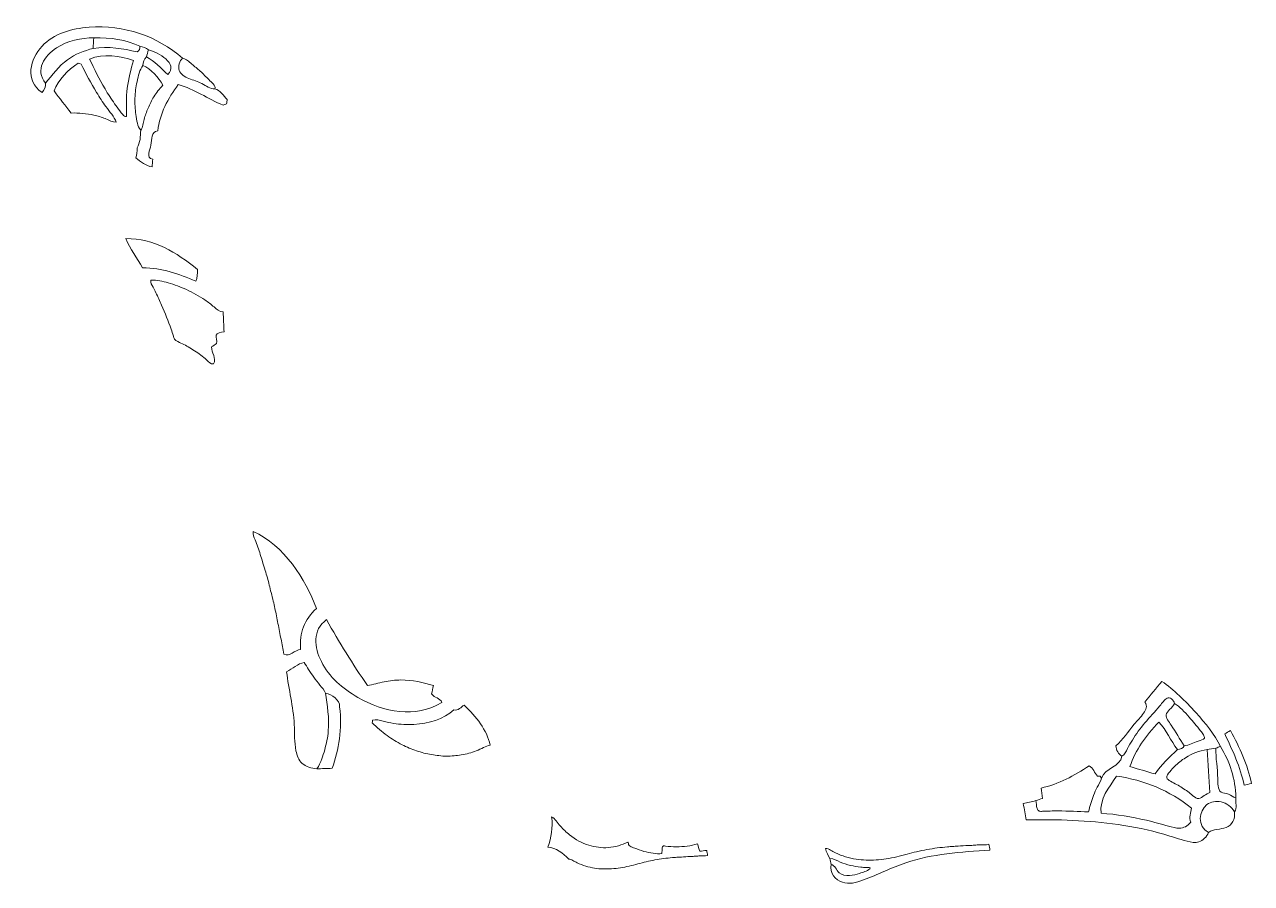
# Model space of a CAD drawing. Header units: millimetres. Extents: x 1859339 to 2133817, y 129959 to 322104.
import ezdxf

# ---------------------------------------------------------------- set-up
doc = ezdxf.new("R2010")
doc.units = ezdxf.units.MM
doc.layers.add('BLUE_COPIED_UNITS', color=7, linetype='Continuous', lineweight=20)

# ---------------------------------------------------------------- blocks, each defined once
blk = doc.blocks.new('GEWAN_A_UPPER_LEFT')
for points, knots in [([(25400, 16777), (14135, 26768), (-960, 31924), (-16472, 30740), (-24367, 30137), (-32369, 27891), (-37615, 22198), (-42972, 16383), (-45453, 6972), (-37625, 1498)], [0, 0, 0, 0, 1, 1, 1, 2, 2, 2, 3, 3, 3, 3]), ([(-14389, 26008), (-20056, 25842), (-26101, 24751), (-31111, 21474), (-36625, 17867), (-40886, 11613), (-36034, 5636)], [0, 0, 0, 0, 1, 1, 1, 2, 2, 2, 2]), ([(-14707, 21233), (-18723, 20184), (-22749, 18676), (-26198, 16137), (-30049, 13302), (-33182, 9182), (-36034, 5636)], [0, 0, 0, 0, 1, 1, 1, 2, 2, 2, 2]), ([(3436, 15822), (-2562, 18004), (-10171, 18942), (-16299, 16458), (-14182, 11899), (-11951, 7427), (-9359, 3064), (-8022, 812), (-6587, -1411), (-5063, -3549), (-4294, -4627), (-3502, -5685), (-2688, -6816), (-2281, -7381), (-1869, -7965), (-1441, -8476), (-960, -9050), (-460, -9532), (253, -9325)], [0, 0, 0, 0, 1, 1, 1, 2, 2, 2, 3, 3, 3, 4, 4, 4, 5, 5, 5, 6, 6, 6, 6]), ([(10121, 20596), (14325, 19318), (23803, 14645), (18715, 9456), (15735, 12598), (12667, 15529), (9166, 17413)], [0, 0, 0, 0, 1, 1, 1, 2, 2, 2, 2]), ([(25400, 16777), (24030, 15731), (23360, 13153), (23901, 11372), (24461, 9532), (26314, 8544), (28196, 7768), (30171, 6954), (32176, 6374), (34053, 5430), (35980, 4460), (37770, 3104), (39860, 3044)], [0, 0, 0, 0, 1, 1, 1, 2, 2, 2, 3, 3, 3, 4, 4, 4, 4]), ([(25400, 16777), (27051, 16539), (28243, 15311), (29515, 14199), (30774, 13098), (32111, 12111), (33348, 10993), (34649, 9819), (35838, 8501), (37170, 7226), (37836, 6588), (38538, 5961), (39135, 5309), (39790, 4593), (40319, 3846), (39860, 3044)], [0, 0, 0, 0, 1, 1, 1, 2, 2, 2, 3, 3, 3, 4, 4, 4, 5, 5, 5, 5]), ([(-4362, -11871), (-5241, -9362), (-7262, -7169), (-8986, -4873), (-10533, -2811), (-11841, -665), (-13125, 1494), (-15610, 5671), (-18008, 9897), (-20119, 14230), (-20543, 14336), (-20967, 14442), (-21392, 14549), (-26052, 11673), (-30315, 7153), (-32214, 2135), (-29668, -1155), (-27121, -4444), (-24575, -7733), (-21024, -7664), (-17622, -7997), (-14389, -8685), (-12632, -9059), (-10924, -9538), (-9275, -10246), (-7606, -10962), (-5999, -11914), (-4362, -11871)], [0, 0, 0, 0, 1, 1, 1, 2, 2, 2, 3, 3, 3, 4, 4, 4, 5, 5, 5, 6, 6, 6, 7, 7, 7, 8, 8, 8, 9, 9, 9, 9]), ([(3436, 15822), (2218, 11823), (1116, 7707), (601, 3382), (106, -774), (153, -5123), (253, -9325)], [0, 0, 0, 0, 1, 1, 1, 2, 2, 2, 2]), ([(7574, 13594), (6182, 11581), (5512, 8969), (4977, 6305), (4494, 3904), (4122, 1461), (4040, -1055), (3960, -3485), (4152, -5982), (4462, -8362), (4637, -9707), (4851, -11016), (5165, -12276), (5455, -13441), (5831, -14565), (6619, -15372)], [0, 0, 0, 0, 1, 1, 1, 2, 2, 2, 3, 3, 3, 4, 4, 4, 5, 5, 5, 5]), ([(7574, 13594), (11056, 11976), (14969, 8248), (16487, 4681), (14950, 3049), (13579, 1348), (12471, -463), (11471, -2097), (10684, -3821), (9931, -5558), (9570, -6389), (9217, -7223), (8921, -8082), (8639, -8903), (8410, -9747), (8177, -10583), (7944, -11420), (7707, -12249), (7547, -13137), (7466, -13581), (7405, -14040), (7287, -14445), (7169, -14850), (6995, -15201), (6619, -15372)], [0, 0, 0, 0, 1, 1, 1, 2, 2, 2, 3, 3, 3, 4, 4, 4, 5, 5, 5, 6, 6, 6, 7, 7, 7, 8, 8, 8, 8]), ([(43543, -4232), (36752, -1413), (30634, 3033), (23490, 4999), (18795, -1227), (15222, -7918), (14259, -15691)], [0, 0, 0, 0, 1, 1, 1, 2, 2, 2, 2]), ([(39860, 3044), (42335, 2628), (43632, -16), (45453, -1685), (45347, -2322), (45241, -2958), (45135, -3595), (44604, -3807), (44074, -4019), (43543, -4232)], [0, 0, 0, 0, 1, 1, 1, 2, 2, 2, 3, 3, 3, 3]), ([(14259, -15691), (11281, -16040), (11752, -19495), (11222, -22166), (10965, -23460), (10474, -24569), (10302, -25819), (10133, -27053), (10274, -28425), (12031, -28423)], [0, 0, 0, 0, 1, 1, 1, 2, 2, 2, 3, 3, 3, 3])]:
    blk.add_open_spline(points, degree=3, knots=knots)
for points in [[(-14389, 26008), (-14495, 24416), (-14601, 22825), (-14707, 21233)], [(-14707, 21233), (-7936, 22162), (-1100, 21245), (5028, 19642)], [(-14389, 26008), (-6902, 26160), (64, 25053), (6301, 22188)], [(6301, 22188), (6470, 21093), (5802, 20345), (5028, 19642)], [(6301, 22188), (7605, 21732), (9051, 21617), (10121, 20596)], [(9166, 17413), (8067, 16376), (7833, 14980), (7574, 13594)], [(10121, 20596), (9802, 19535), (9484, 18474), (9166, 17413)], [(-36034, 5636), (-35842, 3958), (-36644, 2691), (-37625, 1498)], [(6619, -15372), (6596, -18235), (6341, -21002), (5028, -23330)], [(5028, -23330), (5086, -24927), (4997, -26464), (4391, -27786)], [(4391, -27786), (6685, -29519), (8890, -31467), (11712, -31924)], [(12031, -28423), (11924, -29590), (11818, -30757), (11712, -31924)]]:
    blk.add_open_spline(points, degree=3)
blk = doc.blocks.new('GEWAN_B_LEFT_MIDDLE')
for points, knots in [([(8594, 12189), (554, 18734), (-7974, 24100), (-18780, 23966), (-17111, 20065), (-14517, 16547), (-12414, 12825), (-4903, 12868), (1558, 10373), (7958, 7732)], [0, 0, 0, 0, 1, 1, 1, 2, 2, 2, 3, 3, 3, 3]), ([(18462, -4045), (17041, -4022), (16011, -3054), (14954, -2150), (13833, -1191), (12681, -305), (11500, 509), (9239, 2067), (6870, 3363), (4423, 4468), (2160, 5491), (-169, 6351), (-2563, 7055), (-4667, 7674), (-6821, 8172), (-9231, 8051), (-9467, 6973), (-8858, 6243), (-8373, 5463), (-7941, 4768), (-7607, 4033), (-7270, 3298), (-6541, 1702), (-5802, 106), (-5097, -1501), (-3774, -4514), (-2565, -7567), (-1458, -10675), (-1153, -11531), (-856, -12392), (-609, -13274), (-490, -13695), (-384, -14122), (-158, -14450), (38, -14735), (322, -14946), (634, -15136), (1304, -15547), (2097, -15865), (2841, -16222), (3622, -16596), (4348, -17014), (5079, -17446), (6694, -18401), (8333, -19427), (9880, -20576), (10647, -21145), (11391, -21744), (12121, -22440), (12928, -23210), (13718, -24100), (14748, -23886)], [0, 0, 0, 0, 1, 1, 1, 2, 2, 2, 3, 3, 3, 4, 4, 4, 5, 5, 5, 6, 6, 6, 7, 7, 7, 8, 8, 8, 9, 9, 9, 10, 10, 10, 11, 11, 11, 12, 12, 12, 13, 13, 13, 14, 14, 14, 15, 15, 15, 16, 16, 16, 17, 17, 17, 17]), ([(18462, -4045), (18568, -6591), (18674, -9138), (18780, -11684), (17451, -11967), (16035, -11962), (15809, -12983), (15630, -13789), (16193, -15235), (15915, -16141)], [0, 0, 0, 0, 1, 1, 1, 2, 2, 2, 3, 3, 3, 3]), ([(15915, -16141), (15279, -16565), (14642, -16989), (14006, -17414), (13934, -19632), (16053, -21786), (14748, -23886)], [0, 0, 0, 0, 1, 1, 1, 2, 2, 2, 2])]:
    blk.add_open_spline(points, degree=3, knots=knots)
blk.add_open_spline([(8594, 12189), (8652, 10592), (8564, 9055), (7958, 7732)], degree=3)
blk = doc.blocks.new('GEWAN_C_LEFT_LOWER')
for points, knots in [([(-24275, 239), (-24724, 5840), (-22880, 10492), (-18864, 14244), (-22531, 24373), (-29914, 35752), (-40509, 40664), (-40660, 39559), (-40246, 38687), (-39877, 37797), (-39530, 36960), (-39222, 36107), (-38921, 35251), (-38331, 33578), (-37765, 31895), (-37257, 30188), (-36969, 29221), (-36700, 28245), (-36411, 27278), (-36161, 26445), (-35897, 25618), (-35656, 24781), (-35174, 23107), (-34785, 21395), (-34356, 19699), (-34106, 18716), (-33843, 17738), (-33610, 16748), (-33418, 15934), (-33246, 15113), (-33070, 14293), (-32885, 13433), (-32695, 12575), (-32521, 11711), (-32347, 10846), (-32188, 9975), (-32023, 9107), (-31846, 8181), (-31661, 7259), (-31479, 6335), (-31309, 5469), (-31143, 4601), (-30965, 3738), (-30619, 2052), (-30232, 382), (-30005, -1353), (-27956, -2435), (-26262, 103), (-24275, 239)], [0, 0, 0, 0, 1, 1, 1, 2, 2, 2, 3, 3, 3, 4, 4, 4, 5, 5, 5, 6, 6, 6, 7, 7, 7, 8, 8, 8, 9, 9, 9, 10, 10, 10, 11, 11, 11, 12, 12, 12, 13, 13, 13, 14, 14, 14, 15, 15, 15, 16, 16, 16, 16]), ([(-15363, 10425), (-20339, 6803), (-19542, 874), (-17161, -3924), (-14509, -9268), (-9891, -13210), (-4640, -16196), (4281, -21267), (15030, -23581), (24108, -17905)], [0, 0, 0, 0, 1, 1, 1, 2, 2, 2, 3, 3, 3, 3]), ([(-15363, 10425), (-11141, 2706), (-6385, -4791), (-1357, -12175), (535, -11821), (2426, -11287), (4375, -10890), (6243, -10509), (8163, -10256), (10095, -10242), (13942, -10215), (17835, -11140), (21243, -12175)], [0, 0, 0, 0, 1, 1, 1, 2, 2, 2, 3, 3, 3, 4, 4, 4, 4]), ([(-23002, -4218), (-25262, -4689), (-27020, -6373), (-29050, -7401), (-28363, -13505), (-26761, -19266), (-26439, -25516), (-26284, -28503), (-26422, -31602), (-25843, -34468), (-25504, -36149), (-24917, -37750), (-23705, -38819), (-22441, -39934), (-20495, -40471), (-18705, -40664)], [0, 0, 0, 0, 1, 1, 1, 2, 2, 2, 3, 3, 3, 4, 4, 4, 5, 5, 5, 5]), ([(-23002, -4218), (-22071, -5786), (-21033, -7577), (-19769, -9275), (-18404, -11109), (-16776, -12833), (-15681, -14722)], [0, 0, 0, 0, 1, 1, 1, 2, 2, 2, 2]), ([(21243, -12175), (21031, -13130), (20818, -14085), (20606, -15040), (21544, -16404), (23547, -16375), (24108, -17905)], [0, 0, 0, 0, 1, 1, 1, 2, 2, 2, 2]), ([(-15681, -14722), (-15147, -18821), (-14413, -23394), (-14776, -27715), (-14963, -29931), (-15438, -32081), (-16014, -34153), (-16313, -35229), (-16638, -36284), (-17013, -37309), (-17452, -38509), (-17957, -39669), (-18705, -40664)], [0, 0, 0, 0, 1, 1, 1, 2, 2, 2, 3, 3, 3, 4, 4, 4, 4]), ([(28246, -20451), (24666, -23741), (19658, -25146), (14501, -25439), (12199, -25570), (9867, -25480), (7616, -25114), (6387, -24915), (5181, -24633), (4004, -24327), (2789, -24011), (1605, -23670), (394, -23953)], [0, 0, 0, 0, 1, 1, 1, 2, 2, 2, 3, 3, 3, 4, 4, 4, 4]), ([(394, -23953), (341, -24271), (287, -24589), (234, -24908), (1875, -26530), (3595, -27962), (5374, -29251), (7017, -30443), (8711, -31514), (10474, -32418), (12091, -33248), (13767, -33938), (15489, -34517), (17133, -35070), (18821, -35522), (20575, -35801), (21411, -35934), (22262, -36027), (23119, -36133), (23976, -36238), (24839, -36355), (25706, -36371), (26573, -36386), (27445, -36301), (28307, -36210), (29127, -36123), (29938, -36030), (30736, -35908), (32538, -35631), (34274, -35199), (35916, -34534), (36756, -34194), (37572, -33793), (38390, -33401), (39120, -33052), (39852, -32709), (40660, -32547)], [0, 0, 0, 0, 1, 1, 1, 2, 2, 2, 3, 3, 3, 4, 4, 4, 5, 5, 5, 6, 6, 6, 7, 7, 7, 8, 8, 8, 9, 9, 9, 10, 10, 10, 11, 11, 11, 12, 12, 12, 12])]:
    blk.add_open_spline(points, degree=3, knots=knots)
for points in [[(-15681, -14722), (-13576, -15249), (-10802, -16947), (-10906, -19496)], [(-10906, -19496), (-9908, -26861), (-11186, -34090), (-13453, -40505)], [(31747, -18860), (30622, -19493), (29828, -20923), (28246, -20451)], [(31747, -18860), (35931, -22920), (39482, -27242), (40660, -32547)], [(-18705, -40664), (-16954, -40611), (-15204, -40558), (-13453, -40505)]]:
    blk.add_open_spline(points, degree=3)
blk = doc.blocks.new('GEWAN_D_UNDER_BUILDING')
for points in [[(-52521, 18017), (-51523, 10652), (-52800, 3423), (-55067, -2992)], [(-55067, -2992), (-49371, -3526), (-44843, -6879), (-40743, -11268)], [(54431, -5220), (54643, -6387), (54855, -7554), (55067, -8721)]]:
    blk.add_open_spline(points, degree=3)
for points, knots in [([(-52521, 18017), (-50191, 16427), (-48506, 13940), (-46537, 11637), (-44607, 9380), (-42405, 7299), (-40131, 5490), (-36013, 2214), (-31660, -171), (-26748, -1676), (-22547, -2963), (-17938, -3605), (-13445, -3273), (-8658, -2920), (-4003, -1461), (0, 510)], [0, 0, 0, 0, 1, 1, 1, 2, 2, 2, 3, 3, 3, 4, 4, 4, 5, 5, 5, 5]), ([(0, 510), (674, 215), (478, -569), (596, -1132), (713, -1695), (1143, -2038), (1614, -2324), (2558, -2896), (3671, -3244), (4764, -3625), (6912, -4372), (8984, -5247), (11141, -5869), (13181, -6456), (15296, -6816), (17482, -7191), (19525, -7541), (21629, -7904), (23555, -7448), (23532, -6816), (23609, -6233), (23653, -5599), (23700, -4922), (23710, -4185), (23810, -3545), (23909, -2904), (24097, -2360), (24547, -2177), (24927, -2022), (25493, -2125), (26060, -2213), (28513, -2597), (30982, -2715), (33439, -2714), (38527, -2710), (43560, -2190), (48064, -764)], [0, 0, 0, 0, 1, 1, 1, 2, 2, 2, 3, 3, 3, 4, 4, 4, 5, 5, 5, 6, 6, 6, 7, 7, 7, 8, 8, 8, 9, 9, 9, 10, 10, 10, 11, 11, 11, 12, 12, 12, 12]), ([(48064, -764), (48595, -2461), (49126, -4159), (49656, -5857), (51248, -5644), (52839, -5432), (54431, -5220)], [0, 0, 0, 0, 1, 1, 1, 2, 2, 2, 2]), ([(55067, -8721), (53222, -9239), (51052, -8974), (49025, -9053), (47937, -9095), (46891, -9237), (45816, -9308), (44886, -9369), (43935, -9378), (42994, -9411), (40963, -9482), (38979, -9666), (36971, -9791), (35894, -9859), (34810, -9909), (33735, -9981), (32763, -10046), (31798, -10128), (30836, -10216), (28809, -10403), (26795, -10619), (24796, -10872), (22756, -11131), (20731, -11430), (18732, -11790), (16693, -12157), (14681, -12588), (12687, -13065), (10789, -13520), (8906, -14016), (7027, -14513), (5013, -15046), (3004, -15580), (963, -16054), (-1039, -16520), (-3072, -16929), (-5123, -17256), (-7091, -17570), (-9076, -17807), (-11146, -17917), (-13026, -18017), (-14975, -18011), (-16882, -17969), (-18938, -17924), (-20944, -17837), (-22876, -17541), (-24973, -17220), (-26983, -16651), (-28966, -16035), (-31026, -15395), (-33056, -14704), (-34981, -13740), (-35955, -13253), (-36901, -12696), (-37849, -12150), (-38727, -11644), (-39606, -11147), (-40743, -11268)], [0, 0, 0, 0, 1, 1, 1, 2, 2, 2, 3, 3, 3, 4, 4, 4, 5, 5, 5, 6, 6, 6, 7, 7, 7, 8, 8, 8, 9, 9, 9, 10, 10, 10, 11, 11, 11, 12, 12, 12, 13, 13, 13, 14, 14, 14, 15, 15, 15, 16, 16, 16, 17, 17, 17, 18, 18, 18, 19, 19, 19, 19])]:
    blk.add_open_spline(points, degree=3, knots=knots)
blk = doc.blocks.new('GEWAN_E_BOTTOM_CURVE')
for points, knots in [([(47587, 11494), (45742, 10976), (43572, 11242), (41545, 11163), (40457, 11120), (39411, 10978), (38335, 10907), (37406, 10846), (36455, 10837), (35513, 10804), (33483, 10733), (31499, 10550), (29491, 10424), (28414, 10357), (27330, 10306), (26255, 10234), (25283, 10170), (24318, 10088), (23355, 9999), (21329, 9813), (19315, 9597), (17316, 9343), (15275, 9084), (13250, 8786), (11252, 8426), (9213, 8058), (7201, 7627), (5206, 7150), (3308, 6695), (1425, 6199), (-453, 5702), (-2467, 5169), (-4476, 4636), (-6517, 4161), (-8519, 3695), (-10552, 3286), (-12603, 2959), (-14572, 2646), (-16556, 2408), (-18627, 2298), (-20506, 2199), (-22456, 2205), (-24362, 2247), (-26418, 2292), (-28424, 2378), (-30356, 2674), (-32453, 2996), (-34464, 3564), (-36446, 4180), (-38506, 4820), (-40536, 5512), (-42462, 6475), (-43435, 6962), (-44381, 7519), (-45330, 8066), (-46207, 8571), (-47087, 9068), (-48224, 8948)], [0, 0, 0, 0, 1, 1, 1, 2, 2, 2, 3, 3, 3, 4, 4, 4, 5, 5, 5, 6, 6, 6, 7, 7, 7, 8, 8, 8, 9, 9, 9, 10, 10, 10, 11, 11, 11, 12, 12, 12, 13, 13, 13, 14, 14, 14, 15, 15, 15, 16, 16, 16, 17, 17, 17, 18, 18, 18, 19, 19, 19, 19]), ([(48224, 7993), (31191, 7120), (14154, 5790), (-1106, 641), (-9571, -2215), (-17489, -6245), (-26034, -9446), (-28139, -10235), (-30283, -10974), (-32492, -11250), (-34441, -11494), (-36440, -11379), (-38300, -10777), (-42484, -9423), (-45957, -5607), (-45041, -283)], [0, 0, 0, 0, 1, 1, 1, 2, 2, 2, 3, 3, 3, 4, 4, 4, 5, 5, 5, 5]), ([(-45677, 3218), (-43394, 3122), (-41569, 1916), (-39610, 1035), (-37689, 170), (-35639, -381), (-33563, -874), (-31607, -1338), (-29627, -1750), (-27559, -1936), (-26495, -2032), (-25408, -2067), (-24333, -2134), (-23817, -2166), (-23304, -2205), (-22704, -2218), (-22464, -2223), (-22210, -2225), (-22099, -2292), (-21942, -2387), (-22070, -2614), (-22227, -2817), (-22898, -3685), (-24101, -4124), (-25252, -4544), (-26269, -4915), (-27247, -5272), (-28233, -5600), (-30145, -6235), (-32090, -6759), (-34206, -6860), (-36365, -6963), (-38702, -6624), (-40218, -5257), (-41943, -3702), (-42608, -816), (-45041, -283)], [0, 0, 0, 0, 1, 1, 1, 2, 2, 2, 3, 3, 3, 4, 4, 4, 5, 5, 5, 6, 6, 6, 7, 7, 7, 8, 8, 8, 9, 9, 9, 10, 10, 10, 11, 11, 11, 12, 12, 12, 12])]:
    blk.add_open_spline(points, degree=3, knots=knots)
for points in [[(-48224, 8948), (-47795, 6864), (-46751, 5035), (-45677, 3218)], [(47587, 11494), (47799, 10327), (48011, 9160), (48224, 7993)], [(-45677, 3218), (-45465, 2051), (-45253, 884), (-45041, -283)]]:
    blk.add_open_spline(points, degree=3)
blk = doc.blocks.new('GEWAN_F_RIGHT')
for points, knots in [([(3183, 25827), (5623, 28798), (8064, 31769), (10504, 34739), (15683, 31225), (20598, 26301), (25090, 21355), (29318, 16700), (33172, 12027), (35650, 6728)], [0, 0, 0, 0, 1, 1, 1, 2, 2, 2, 3, 3, 3, 3]), ([(15915, 25190), (15852, 25870), (15284, 26768), (14663, 27267), (14353, 27517), (14029, 27667), (13718, 27692), (13407, 27718), (13110, 27620), (12820, 27472), (11676, 26885), (10665, 25515), (9636, 24238), (7510, 21599), (5306, 19358), (3251, 16917), (1277, 14572), (-558, 12042), (-2144, 9540), (-2909, 8334), (-3616, 7135), (-4257, 5833), (-4872, 4583), (-5427, 3240), (-6684, 2590)], [0, 0, 0, 0, 1, 1, 1, 2, 2, 2, 3, 3, 3, 4, 4, 4, 5, 5, 5, 6, 6, 6, 7, 7, 7, 8, 8, 8, 8]), ([(3183, 25827), (4546, 24111), (3751, 22529), (2674, 21039), (1500, 19413), (-8, 17896), (-1355, 16312), (-4050, 13143), (-6101, 9708), (-9231, 7047)], [0, 0, 0, 0, 1, 1, 1, 2, 2, 2, 3, 3, 3, 3]), ([(15915, 25190), (15633, 24275), (14663, 23479), (13847, 22663), (13109, 21924), (12498, 21169), (12396, 20374), (12307, 19683), (12602, 18963), (13006, 18251), (13450, 17468), (14024, 16696), (14559, 15928), (16626, 12960), (18105, 10043), (20053, 7047)], [0, 0, 0, 0, 1, 1, 1, 2, 2, 2, 3, 3, 3, 4, 4, 4, 5, 5, 5, 5]), ([(15915, 25190), (18212, 23889), (20342, 21565), (22223, 19400), (23951, 17411), (25469, 15557), (27185, 13463), (27637, 12910), (28104, 12341), (28431, 11756), (28718, 11244), (28898, 10720), (28780, 10339), (28552, 9603), (27214, 9398), (26065, 9064), (23869, 8426), (22359, 7319), (20053, 7047)], [0, 0, 0, 0, 1, 1, 1, 2, 2, 2, 3, 3, 3, 4, 4, 4, 5, 5, 5, 6, 6, 6, 6]), ([(17189, 5455), (14291, 9218), (12532, 13946), (9231, 17232), (3539, 11510), (-786, 5221), (-3183, -1866), (424, -2927), (4032, -3988), (7639, -5049), (10220, -1096), (13861, 2236), (17189, 5455)], [0, 0, 0, 0, 1, 1, 1, 2, 2, 2, 3, 3, 3, 4, 4, 4, 4]), ([(29921, 5455), (30345, -699), (30770, -6853), (31194, -13007), (30387, -13471), (29521, -13813), (28675, -14352), (27879, -14858), (27102, -15538), (26343, -15611), (25500, -15692), (24682, -15026), (23862, -14371), (23125, -13781), (22387, -13200), (21649, -12649), (20091, -11486), (18530, -10458), (16867, -9555), (16028, -9100), (15162, -8676), (14287, -8189), (13503, -7753), (12711, -7265), (12595, -6630), (12461, -5890), (13242, -4949), (13959, -4083), (14635, -3268), (15255, -2519), (15928, -1823), (17346, -356), (19003, 879), (20704, 1928), (23562, 3692), (26547, 4933), (29921, 5455)], [0, 0, 0, 0, 1, 1, 1, 2, 2, 2, 3, 3, 3, 4, 4, 4, 5, 5, 5, 6, 6, 6, 7, 7, 7, 8, 8, 8, 9, 9, 9, 10, 10, 10, 11, 11, 11, 12, 12, 12, 12]), ([(33741, 6092), (33627, 1522), (34471, -2518), (34549, -7026), (34568, -8094), (34543, -9187), (34675, -10191), (34824, -11318), (35171, -12332), (36018, -12832), (36835, -13314), (38115, -13319), (39139, -13717), (40281, -14161), (41105, -15094), (42335, -15235)], [0, 0, 0, 0, 1, 1, 1, 2, 2, 2, 3, 3, 3, 4, 4, 4, 5, 5, 5, 5]), ([(-20690, -1548), (-18964, -2436), (-18407, -4597), (-17189, -6004), (-16764, -6004), (-16340, -6004), (-15915, -6004), (-15734, -6277), (-15552, -6550), (-15370, -6823)], [0, 0, 0, 0, 1, 1, 1, 2, 2, 2, 3, 3, 3, 3]), ([(-15370, -6823), (-15833, -8175), (-16537, -9461), (-17212, -10764), (-17802, -11906), (-18370, -13062), (-18850, -14252), (-19765, -16518), (-20361, -18908), (-21008, -21283), (-25402, -21210), (-29606, -20904), (-34039, -20916), (-36288, -20923), (-38595, -21011), (-40727, -21096), (-41277, -21118), (-41816, -21139), (-42222, -20972), (-42659, -20793), (-42944, -20395), (-43110, -19854), (-43420, -18848), (-43321, -17349), (-43608, -16508)], [0, 0, 0, 0, 1, 1, 1, 2, 2, 2, 3, 3, 3, 4, 4, 4, 5, 5, 5, 6, 6, 6, 7, 7, 7, 8, 8, 8, 8]), ([(-8913, -6004), (-12277, -10739), (-16261, -15956), (-15597, -21919), (-8870, -22382), (-2424, -23485), (3873, -24961), (7053, -25706), (10195, -26547), (13351, -27460), (14949, -27922), (16551, -28402), (18097, -28343), (19836, -28277), (21504, -27528), (22918, -25739), (22016, -23771), (23037, -21624), (23236, -19691), (13740, -12183), (3019, -7633), (-8913, -6004)], [0, 0, 0, 0, 1, 1, 1, 2, 2, 2, 3, 3, 3, 4, 4, 4, 5, 5, 5, 6, 6, 6, 7, 7, 7, 7]), ([(-41380, -11097), (-41168, -12582), (-40956, -14068), (-40743, -15553), (-41698, -15872), (-42653, -16190), (-43608, -16508)], [0, 0, 0, 0, 1, 1, 1, 2, 2, 2, 2]), ([(41698, -21283), (40425, -19135), (38350, -17507), (35974, -17004), (33885, -16562), (31564, -16989), (29898, -18222), (26239, -20929), (25743, -27523), (30558, -30195)], [0, 0, 0, 0, 1, 1, 1, 2, 2, 2, 3, 3, 3, 3]), ([(-47746, -24784), (-34211, -24498), (-20992, -25004), (-8313, -26786), (-1559, -27734), (5043, -29045), (11408, -30954), (14728, -31949), (17983, -33107), (21370, -33960), (23072, -34388), (24807, -34739), (26427, -34215), (28183, -33647), (29805, -32049), (30558, -30195)], [0, 0, 0, 0, 1, 1, 1, 2, 2, 2, 3, 3, 3, 4, 4, 4, 5, 5, 5, 5]), ([(41698, -21283), (42181, -24560), (40628, -27067), (38140, -28048), (35764, -28984), (32534, -28528), (30558, -30195)], [0, 0, 0, 0, 1, 1, 1, 2, 2, 2, 2])]:
    blk.add_open_spline(points, degree=3, knots=knots)
for points in [[(39948, 13572), (39152, 13094), (38356, 12617), (37560, 12140)], [(37560, 12140), (40864, 5044), (44324, -1986), (45836, -9824)], [(39948, 13572), (43933, 6384), (47365, -1033), (49019, -9187)], [(-9231, 7047), (-9183, 5282), (-8067, 3491), (-6684, 2590)], [(20053, 7047), (19688, 5959), (18321, 5438), (17189, 5455)], [(33741, 6092), (32467, 5879), (31194, 5667), (29921, 5455)], [(35650, 6728), (35014, 6516), (34377, 6304), (33741, 6092)], [(35650, 6728), (39802, 204), (42114, -7082), (42335, -15235)], [(-6684, 2590), (-7180, -1943), (-13955, -2436), (-15370, -6823)], [(-20690, -1548), (-27154, -5776), (-33851, -9440), (-41380, -11097)], [(49019, -9187), (47958, -9399), (46897, -9612), (45836, -9824)], [(42335, -15235), (42018, -17208), (43033, -19732), (41698, -21283)], [(-43608, -16508), (-45412, -16933), (-47216, -17357), (-49019, -17781)], [(-49019, -17781), (-48807, -18949), (-48595, -20116), (-48383, -21283)], [(-48383, -21283), (-48171, -22450), (-47958, -23617), (-47746, -24784)]]:
    blk.add_open_spline(points, degree=3)

msp = doc.modelspace()

# ---------------------------------------------------------------- block references
at = {"layer": 'BLUE_COPIED_UNITS'}
for name, p, xscale, yscale, zscale in [('GEWAN_A_UPPER_LEFT', (1882022, 306172), 0.49904338482855587, 0.49904338482855587, 0.49904338482855587), ('GEWAN_B_LEFT_MIDDLE', (1892985, 260189), 0.5848354693860521, 0.5848354693860521, 0.5848354693860521), ('GEWAN_C_LEFT_LOWER', (1936945, 182171), 0.6531603166604114, 0.6531603166604114, 0.6531603166604114), ('GEWAN_F_RIGHT', (2108293, 157081), 0.5206957214303133, 0.5206957214303133, 0.5206957214303133), ('GEWAN_D_UNDER_BUILDING', (1994289, 139048), 0.3243338008224603, 0.3243338008224603, 0.3243338008224603), ('GEWAN_E_BOTTOM_CURVE', (2056930, 134341), 0.3812309157106649, 0.3812309157106649, 0.3812309157106649)]:
    msp.add_blockref(name, p, dxfattribs=dict(at, xscale=xscale, yscale=yscale, zscale=zscale))

doc.saveas('drawing.dxf')
